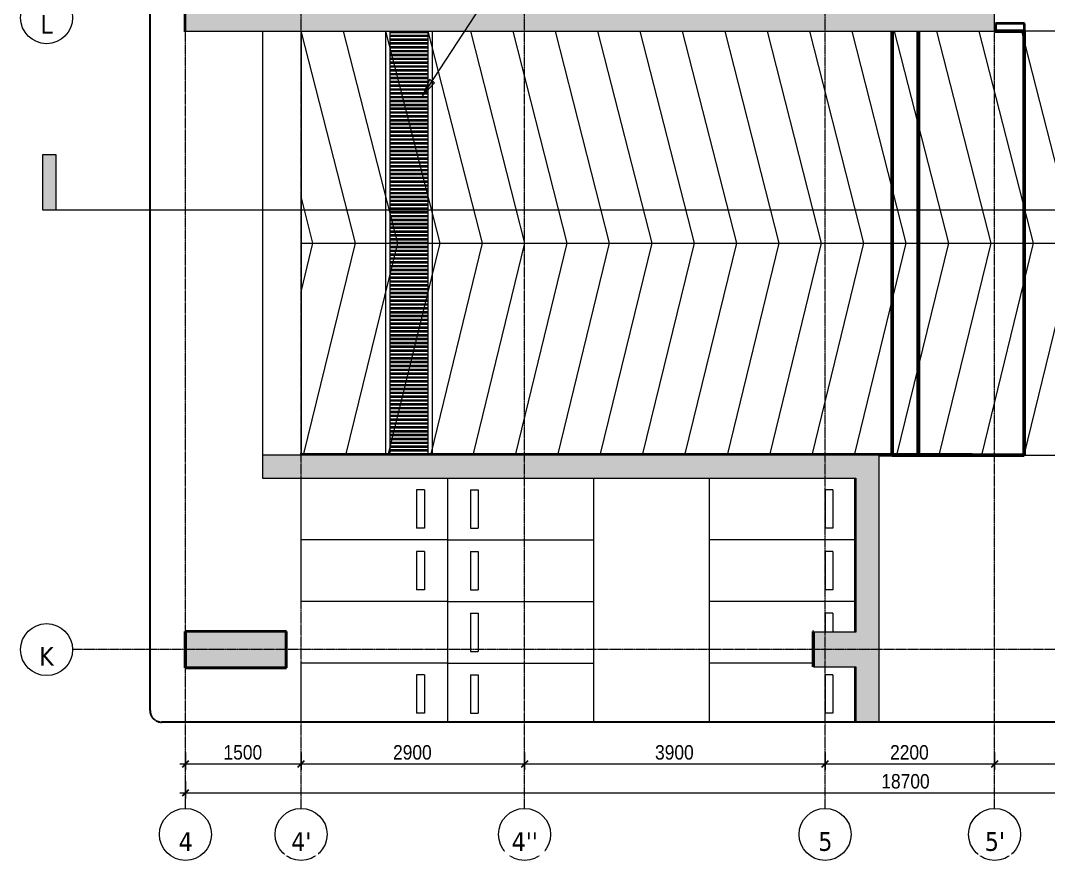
# Model space of a CAD drawing. Header units: millimetres. Extents: x 42313 to 135642, y -5392 to 75500.
# Drawn here: x 42313 to 55651, y 59002 to 69899 of the extents above; entities that cross this region are included whole.
import ezdxf

# ---------------------------------------------------------------- set-up
doc = ezdxf.new("R2010")
doc.units = ezdxf.units.MM
for name, pattern in [('Dash - Tight', [4.5, 3, -1.5]), ('Dash Dot 3_16_', [7.9375, 4.7625, -1.5875, 0, -1.5875]), ('Grid Line', [22.225, 12.7, -3.175, 3.175, -3.175]), ('Hidden', [7.14375, 4.7625, -2.38125])]:
    doc.linetypes.add(name, pattern=pattern)
for name, color, linetype, lineweight in [('0-1', 7, 'Continuous', 5), ('A-ANNO-DIMS', 211, 'Continuous', 9), ('A-ANNO-DIMS-75', 211, 'Continuous', 9), ('A-DETL-GENF-1', 9, 'Continuous', 18), ('A-DETL-GENF-2', 92, 'Dash - Tight', 18), ('A-DETL-GENF-3', 92, 'Hidden', 25), ('A-DETL-THIN', 151, 'Continuous', 18), ('A-FLOR', 192, 'Continuous', 18), ('A-FLOR-1', 10, 'Continuous', 50), ('A-FLOR-2', 192, 'Continuous', 50), ('A-WALL', 113, 'Continuous', 18), ('A-WALL-1', 113, 'Continuous', 35), ('A-WALL-PATT-1', 7, 'Continuous', 18), ('C-PRKG', 70, 'Continuous', 18), ('G-ANNO-SYMB', 111, 'Continuous', 9), ('G-ANNO-SYMB-1', 111, 'Dash Dot 3_16_', 18), ('G-ANNO-TEXT-1', 170, 'Continuous', 9), ('L-SITE-WALL-1', 250, 'Continuous', 35), ('M-EQPM', 50, 'Continuous', 18), ('S-COLS-1', 9, 'Continuous', 18), ('S-COLS-2', 250, 'Continuous', 35), ('S-GRID-1', 1, 'Grid Line', 9), ('S-GRID-IDEN', 1, 'Continuous', 9)]:
    doc.layers.add(name, color=color, linetype=linetype, lineweight=lineweight)
doc.styles.add('Tahoma_B', font='tahomabd.ttf', dxfattribs={"height": 243.75})
doc.styles.add('UTM Avo', font='', dxfattribs={"width": 0.9, "height": 187.5})
doc.styles.get('UTM Avo').set_extended_font_data('UTM Avo')
doc.dimstyles.new('1_Dim_chi_tiet_2_5', dxfattribs={"dimscale": 304.8, "dimtxt": 187.368928, "dimasz": 0.295276, "dimexe": 0.246063, "dimexo": 0.0625, "dimgap": 0.024606, "dimtad": 1, "dimdec": 0, "dimrnd": 5, "dimzin": 0, "dimdsep": 46, "dimtxsty": 'UTM Avo', "dimblk1": 'OBLIQUE', "dimblk2": 'OBLIQUE', "dimsah": 1, "dimcen": 0.09, "dimdle": 0.246063, "dimazin": 0, "dimtfac": 1, "dimtdec": 4, "dimtix": 1, "dimtmove": 0, "dimatfit": 3, "dimfxl": 0.492126, "dimfxlon": 1, "dimtvp": 1, "dimtolj": 1, "dimtzin": 0, "dimarcsym": 2})
pattern_1 = [(45, (0, 0), (-188.5854, 188.5854), []), (45, (0, 285.75), (-188.5854, 188.5854), [])]
pattern_2 = [(50, (0, 0), (546.5526, -47.8174), [57.15, -628.65]), (355, (0, 0), (-105.7283, 573.17), [45.72, -502.92]), (100.451, (45.55, -4), (440.8275, 525.35), [48.57, -534.27]), (46.184, (0, 152.4), (813.2367, -126.1284), [85.725, -942.975]), (96.636, (67.8, 141.9), (712.2074, 742.2826), [72.855, -801.405]), (351.184, (0, 152.4), (712.215, 742.276), [68.58, -754.38]), (21, (76.2, 114.3), (454.8433, -306.796), [57.15, -628.65]), (326, (76.2, 114.3), (185.4063, 552.5638), [45.72, -502.92]), (71.451, (114.1, 88.73), (640.2512, 245.764), [48.57, -534.27]), (37.5, (0, 0), (9.26637, 253.66504), [25.146, -471.678, 25.146, -485.394, -504.825]), (37.5, (0, 0), (9.26637, 253.66504), [-1007.364, 25.146, -479.679]), (7.5, (0, 0), (200.4594, 300.5414), [25.146, -265.938, 25.146, -460.248, -192.405]), (7.5, (0, 0), (200.4594, 300.5414), [-776.478, 25.146, -167.259]), (327.5, (-169.93, 0), (406.77284, -17.18643), [25.146, -165.354, 25.146, -569.214, -788.67]), (327.5, (-169.93, 0), (406.77284, -17.18643), [-784.86, 25.146, -763.524]), (317.5, (-246.13, 0), (444.3881, 76.2803), [25.146, -222.504, 25.146, -369.57, -560.07]), (317.5, (-246.13, 0), (444.3881, 76.2803), [-642.366, 25.146, -534.924])]

# ---------------------------------------------------------------- blocks, each defined once
blk = doc.blocks.new('NCV_TKTC_KET CAU_rvt-1-TKCS_RAMP DỐC 1 - MẶT BẰNG HẦM')
at = {"layer": 'A-WALL-PATT-1'}
blk.add_hatch(color=256, dxfattribs=at).paths.add_polyline_path([(54653, 70062), (54653, 70063), (54653, 70131)])
at = {"layer": 'S-COLS-1'}
h = blk.add_hatch(dxfattribs=at)
h.set_pattern_fill('FP_2', color=256, style=0, pattern_type=2)
h.set_pattern_definition(pattern_1)
h.paths.add_polyline_path([(54253, 73037), (54253, 73037), (54253, 73387)])
h = blk.add_hatch(dxfattribs=at)
h.set_pattern_fill('FP_3', color=256, style=0, pattern_type=2)
h.set_pattern_definition(pattern_2)
h.paths.add_polyline_path([(54253, 73037), (54253, 73037), (54253, 73387)])
h = blk.add_hatch(dxfattribs=at)
h.set_pattern_fill('FP_2', color=256, style=0, pattern_type=2)
h.set_pattern_definition(pattern_1)
h.paths.add_polyline_path([(46353, 73112), (46353, 73312), (45953, 73312), (45953, 73112)])
h = blk.add_hatch(dxfattribs=at)
h.set_pattern_fill('FP_3', color=256, style=0, pattern_type=2)
h.set_pattern_definition(pattern_2)
h.paths.add_polyline_path([(46353, 73112), (46353, 73312), (45953, 73312), (45953, 73112)])
h = blk.add_hatch(dxfattribs=at)
h.set_pattern_fill('FP_2', color=256, style=0, pattern_type=2)
h.set_pattern_definition(pattern_1)
h.paths.add_polyline_path([(52753, 70062), (52753, 70062), (52753, 70112)])
h = blk.add_hatch(dxfattribs=at)
h.set_pattern_fill('FP_3', color=256, style=0, pattern_type=2)
h.set_pattern_definition(pattern_2)
h.paths.add_polyline_path([(52753, 70062), (52753, 70062), (52753, 70112)])
h = blk.add_hatch(dxfattribs=at)
h.set_pattern_fill('FP_2', color=256, style=0, pattern_type=2)
h.set_pattern_definition(pattern_1)
h.paths.add_polyline_path([(44453, 61512), (44453, 61512), (44453, 61962)])
h = blk.add_hatch(dxfattribs=at)
h.set_pattern_fill('FP_3', color=256, style=0, pattern_type=2)
h.set_pattern_definition(pattern_2)
h.paths.add_polyline_path([(44453, 61512), (44453, 61512), (44453, 61962)])
h = blk.add_hatch(dxfattribs=at)
h.set_pattern_fill('FP_2', color=256, style=0, pattern_type=2)
h.set_pattern_definition(pattern_1)
h.paths.add_polyline_path([(52603, 61512), (52603, 61512), (52603, 61962)])
h = blk.add_hatch(dxfattribs=at)
h.set_pattern_fill('FP_3', color=256, style=0, pattern_type=2)
h.set_pattern_definition(pattern_2)
h.paths.add_polyline_path([(52603, 61512), (52603, 61512), (52603, 61962)])
at = {"layer": 'A-FLOR-1'}
for p, q in [((53962, 69762), (53962, 64262)), ((55338, 69762), (54953, 69762)), ((55338, 64262), (55338, 69762)), ((53962, 64262), (55338, 64262))]:
    blk.add_line(p, q, dxfattribs=at)
at = {"layer": 'L-SITE-WALL-1'}
for p, q in [((54653, 73896), (54653, 73387)), ((54653, 73037), (54653, 70062))]:
    blk.add_line(p, q, dxfattribs=at)
at = {"layer": 'S-COLS-2'}
for p, q in [((54253, 73387), (54253, 73037)), ((45953, 73312), (45953, 73112)), ((46353, 73312), (45953, 73312)), ((46353, 73112), (46353, 73312)), ((45953, 73112), (46353, 73112)), ((52753, 70112), (52753, 70062)), ((44453, 61962), (44453, 61512)), ((52603, 61962), (52603, 61512))]:
    blk.add_line(p, q, dxfattribs=at)
blk = doc.blocks.new('XE MAY2 - xe may 2-V6-TKCS_RAMP DỐC 1 - MẶT BẰNG HẦM')
at = {"layer": 'C-PRKG'}
for p, q in [((-560, 800), (-1900, 800)), ((-1900, 35), (-1900, 800)), ((-300, 650), (-400, 650)), ((-400, 650), (-400, 150)), ((-300, 650), (-300, 150)), ((-300, 150), (-400, 150))]:
    blk.add_line(p, q, dxfattribs=at)
blk = doc.blocks.new('XE MAY2 - xe may 2-V7-TKCS_RAMP DỐC 1 - MẶT BẰNG HẦM')
at = {"layer": 'C-PRKG'}
for p, q in [((-1900, 0), (-1900, 800)), ((-300, 650), (-400, 650)), ((-400, 650), (-400, 150)), ((-300, 650), (-300, 150)), ((-300, 150), (-400, 150)), ((-10, 0), (-1900, 0))]:
    blk.add_line(p, q, dxfattribs=at)
blk = doc.blocks.new('XE MAY2 - xe may 2-V8-TKCS_RAMP DỐC 1 - MẶT BẰNG HẦM')
at = {"layer": 'C-PRKG'}
for p, q in [((-10, 800), (-1900, 800)), ((-1900, 0), (-1900, 800)), ((-300, 650), (-400, 650)), ((-400, 650), (-400, 150)), ((-300, 650), (-300, 150)), ((-300, 150), (-400, 150)), ((-10, 0), (-1900, 0))]:
    blk.add_line(p, q, dxfattribs=at)
blk = doc.blocks.new('XE MAY2 - xe may 2-V10-TKCS_RAMP DỐC 1 - MẶT BẰNG HẦM')
at = {"layer": 'C-PRKG'}
for p, q in [((-1900, 0), (-1900, 800)), ((0, 800), (0, 0)), ((-300, 650), (-400, 650)), ((-400, 650), (-400, 150)), ((-300, 650), (-300, 150)), ((-300, 150), (-400, 150)), ((0, 0), (-1900, 0))]:
    blk.add_line(p, q, dxfattribs=at)
blk = doc.blocks.new('XE MAY2 - xe may 2-V3-TKCS_RAMP DỐC 1 - MẶT BẰNG HẦM')
at = {"layer": 'C-PRKG'}
for p, q in [((0, 800), (-1900, 800)), ((-1900, 0), (-1900, 800)), ((0, 800), (0, 0)), ((-300, 650), (-400, 650)), ((-400, 650), (-400, 150)), ((-300, 650), (-300, 150)), ((-300, 150), (-400, 150)), ((0, 0), (-1900, 0))]:
    blk.add_line(p, q, dxfattribs=at)
blk = doc.blocks.new('XE MAY2 - xe may 2-V11-TKCS_RAMP DỐC 1 - MẶT BẰNG HẦM')
at = {"layer": 'C-PRKG'}
for p, q in [((0, -800), (0, 0)), ((-1900, 0), (-1900, -800)), ((0, 0), (-1900, 0)), ((-300, -150), (-400, -150)), ((-400, -650), (-400, -150)), ((-300, -650), (-300, -150)), ((-300, -650), (-400, -650))]:
    blk.add_line(p, q, dxfattribs=at)
blk = doc.blocks.new('XE MAY2 - xe may 2-614215-TKCS_RAMP DỐC 1 - MẶT BẰNG HẦM')
at = {"layer": 'C-PRKG'}
for p, q in [((0, -800), (0, 0)), ((-1900, 0), (-1900, -800)), ((0, 0), (-1900, 0)), ((-300, -150), (-400, -150)), ((-400, -650), (-400, -150)), ((-300, -650), (-300, -150)), ((-300, -650), (-400, -650)), ((0, -800), (-1900, -800))]:
    blk.add_line(p, q, dxfattribs=at)
blk = doc.blocks.new('XE MAY2 - xe may 2-V12-TKCS_RAMP DỐC 1 - MẶT BẰNG HẦM')
at = {"layer": 'C-PRKG'}
for p, q in [((-10, 800), (-1900, 800)), ((-1900, 0), (-1900, 800)), ((-300, 650), (-400, 650)), ((-400, 650), (-400, 400)), ((-300, 650), (-300, 400)), ((-560, 0), (-1900, 0))]:
    blk.add_line(p, q, dxfattribs=at)
blk = doc.blocks.new('XE MAY2 - xe may 2-V13-TKCS_RAMP DỐC 1 - MẶT BẰNG HẦM')
at = {"layer": 'C-PRKG'}
for p, q in [((0, 800), (-1900, 800)), ((-1900, 35), (-1900, 800)), ((0, 800), (0, 35)), ((-300, 650), (-400, 650)), ((-400, 650), (-400, 150)), ((-300, 650), (-300, 150)), ((-300, 150), (-400, 150))]:
    blk.add_line(p, q, dxfattribs=at)
blk = doc.blocks.new('XE MAY2 - xe may 2-V14-TKCS_RAMP DỐC 1 - MẶT BẰNG HẦM')
at = {"layer": 'C-PRKG'}
for p, q in [((-1900, -35), (-1900, -800)), ((0, -800), (0, -35)), ((-300, -150), (-400, -150)), ((-400, -650), (-400, -150)), ((-300, -650), (-300, -150)), ((-300, -650), (-400, -650)), ((0, -800), (-1900, -800))]:
    blk.add_line(p, q, dxfattribs=at)
blk = doc.blocks.new('THOAT NUOC 600 - w600-3953561-TKCS_RAMP DỐC 1 - MẶT BẰNG HẦM')
at = {"layer": 'M-EQPM'}
for p, q in [((-2743, 300), (2750, 300)), ((-2730, 250), (-2743, 250)), ((2750, 250), (-2743, 250)), ((-2730, 250), (-2730, -250)), ((-2700, -250), (-2700, 250)), ((-2680, 250), (-2700, 250)), ((-2680, 250), (-2680, -250)), ((-2650, -250), (-2650, 250)), ((-2630, 250), (-2650, 250)), ((-2630, 250), (-2630, -250)), ((-2601, -250), (-2601, 250)), ((-2581, 250), (-2601, 250)), ((-2581, 250), (-2581, -250)), ((-2551, -250), (-2551, 250)), ((-2531, 250), (-2551, 250)), ((-2531, 250), (-2531, -250)), ((-2501, -250), (-2501, 250)), ((-2481, 250), (-2501, 250)), ((-2481, 250), (-2481, -250)), ((-2451, -250), (-2451, 250)), ((-2431, 250), (-2451, 250)), ((-2431, 250), (-2431, -250)), ((-2401, -250), (-2401, 250)), ((-2381, 250), (-2401, 250)), ((-2381, 250), (-2381, -250)), ((-2351, -250), (-2351, 250)), ((-2331, 250), (-2351, 250)), ((-2331, 250), (-2331, -250)), ((-2302, -250), (-2302, 250)), ((-2282, 250), (-2302, 250)), ((-2282, 250), (-2282, -250)), ((-2252, -250), (-2252, 250)), ((-2232, 250), (-2252, 250)), ((-2232, 250), (-2232, -250)), ((-2202, -250), (-2202, 250)), ((-2182, 250), (-2202, 250)), ((-2182, 250), (-2182, -250)), ((-2152, -250), (-2152, 250)), ((-2132, 250), (-2152, 250)), ((-2132, 250), (-2132, -250)), ((-2102, -250), (-2102, 250)), ((-2082, 250), (-2102, 250)), ((-2082, 250), (-2082, -250)), ((-2053, -250), (-2053, 250)), ((-2033, 250), (-2053, 250)), ((-2033, 250), (-2033, -250)), ((-2003, -250), (-2003, 250)), ((-1983, 250), (-2003, 250)), ((-1983, 250), (-1983, -250)), ((-1953, -250), (-1953, 250)), ((-1933, 250), (-1953, 250)), ((-1933, 250), (-1933, -250)), ((-1903, -250), (-1903, 250)), ((-1883, 250), (-1903, 250)), ((-1883, 250), (-1883, -250)), ((-1853, -250), (-1853, 250)), ((-1833, 250), (-1853, 250)), ((-1833, 250), (-1833, -250)), ((-1803, -250), (-1803, 250)), ((-1783, 250), (-1803, 250)), ((-1783, 250), (-1783, -250)), ((-1754, -250), (-1754, 250)), ((-1734, 250), (-1754, 250)), ((-1734, 250), (-1734, -250)), ((-1704, -250), (-1704, 250)), ((-1684, 250), (-1704, 250)), ((-1684, 250), (-1684, -250)), ((-1654, -250), (-1654, 250)), ((-1634, 250), (-1654, 250)), ((-1634, 250), (-1634, -250)), ((-1604, -250), (-1604, 250)), ((-1584, 250), (-1604, 250)), ((-1584, 250), (-1584, -250)), ((-1554, -250), (-1554, 250)), ((-1534, 250), (-1554, 250)), ((-1534, 250), (-1534, -250)), ((-1505, -250), (-1505, 250)), ((-1485, 250), (-1505, 250)), ((-1485, 250), (-1485, -250)), ((-1455, -250), (-1455, 250)), ((-1435, 250), (-1455, 250)), ((-1435, 250), (-1435, -250)), ((-1405, -250), (-1405, 250)), ((-1385, 250), (-1405, 250)), ((-1385, 250), (-1385, -250)), ((-1355, -250), (-1355, 250)), ((-1335, 250), (-1355, 250)), ((-1335, 250), (-1335, -250)), ((-1305, -250), (-1305, 250)), ((-1285, 250), (-1305, 250)), ((-1285, 250), (-1285, -250)), ((-1255, -250), (-1255, 250)), ((-1235, 250), (-1255, 250)), ((-1235, 250), (-1235, -250)), ((-1206, -250), (-1206, 250)), ((-1186, 250), (-1206, 250)), ((-1186, 250), (-1186, -250)), ((-1156, -250), (-1156, 250)), ((-1136, 250), (-1156, 250)), ((-1136, 250), (-1136, -250)), ((-1106, -250), (-1106, 250)), ((-1086, 250), (-1106, 250)), ((-1086, 250), (-1086, -250)), ((-1056, -250), (-1056, 250)), ((-1036, 250), (-1056, 250)), ((-1036, 250), (-1036, -250)), ((-1006, -250), (-1006, 250)), ((-986, 250), (-1006, 250)), ((-986, 250), (-986, -250)), ((-957, -250), (-957, 250)), ((-937, 250), (-957, 250)), ((-937, 250), (-937, -250)), ((-907, -250), (-907, 250)), ((-887, 250), (-907, 250)), ((-887, 250), (-887, -250)), ((-857, -250), (-857, 250)), ((-837, 250), (-857, 250)), ((-837, 250), (-837, -250)), ((-807, -250), (-807, 250)), ((-787, 250), (-807, 250)), ((-787, 250), (-787, -250)), ((-757, -250), (-757, 250)), ((-737, 250), (-757, 250)), ((-737, 250), (-737, -250)), ((-707, -250), (-707, 250)), ((-687, 250), (-707, 250)), ((-687, 250), (-687, -250)), ((-658, -250), (-658, 250)), ((-638, 250), (-658, 250)), ((-638, 250), (-638, -250)), ((-608, -250), (-608, 250)), ((-588, 250), (-608, 250)), ((-588, 250), (-588, -250)), ((-558, -250), (-558, 250)), ((-538, 250), (-558, 250)), ((-538, 250), (-538, -250)), ((-508, -250), (-508, 250)), ((-488, 250), (-508, 250)), ((-488, 250), (-488, -250)), ((-458, -250), (-458, 250)), ((-438, 250), (-458, 250)), ((-438, 250), (-438, -250)), ((-409, -250), (-409, 250)), ((-389, 250), (-409, 250)), ((-389, 250), (-389, -250)), ((-359, -250), (-359, 250)), ((-339, 250), (-359, 250)), ((-339, 250), (-339, -250)), ((-309, -250), (-309, 250)), ((-289, 250), (-309, 250)), ((-289, 250), (-289, -250)), ((-259, -250), (-259, 250)), ((-239, 250), (-259, 250)), ((-239, 250), (-239, -250)), ((-209, -250), (-209, 250)), ((-189, 250), (-209, 250)), ((-189, 250), (-189, -250)), ((-159, -250), (-159, 250)), ((-139, 250), (-159, 250)), ((-139, 250), (-139, -250)), ((-110, -250), (-110, 250)), ((-90, 250), (-110, 250)), ((-90, 250), (-90, -250)), ((-60, -250), (-60, 250)), ((-40, 250), (-60, 250)), ((-40, 250), (-40, -250)), ((-10, -250), (-10, 250)), ((10, 250), (-10, 250)), ((10, 250), (10, -250)), ((40, -250), (40, 250)), ((60, 250), (40, 250)), ((60, 250), (60, -250)), ((90, -250), (90, 250)), ((110, 250), (90, 250)), ((110, 250), (110, -250)), ((139, -250), (139, 250)), ((159, 250), (139, 250)), ((159, 250), (159, -250)), ((189, -250), (189, 250)), ((209, 250), (189, 250)), ((209, 250), (209, -250)), ((239, -250), (239, 250)), ((259, 250), (239, 250)), ((259, 250), (259, -250)), ((289, -250), (289, 250)), ((309, 250), (289, 250)), ((309, 250), (309, -250)), ((339, -250), (339, 250)), ((359, 250), (339, 250)), ((359, 250), (359, -250)), ((389, -250), (389, 250)), ((409, 250), (389, 250)), ((409, 250), (409, -250)), ((438, -250), (438, 250)), ((458, 250), (438, 250)), ((458, 250), (458, -250)), ((488, -250), (488, 250)), ((508, 250), (488, 250)), ((508, 250), (508, -250)), ((538, -250), (538, 250)), ((558, 250), (538, 250)), ((558, 250), (558, -250)), ((588, -250), (588, 250)), ((608, 250), (588, 250)), ((608, 250), (608, -250)), ((638, -250), (638, 250)), ((658, 250), (638, 250)), ((658, 250), (658, -250)), ((687, -250), (687, 250)), ((707, 250), (687, 250)), ((707, 250), (707, -250)), ((737, -250), (737, 250)), ((757, 250), (737, 250)), ((757, 250), (757, -250)), ((787, -250), (787, 250)), ((807, 250), (787, 250)), ((807, 250), (807, -250)), ((837, -250), (837, 250)), ((857, 250), (837, 250)), ((857, 250), (857, -250)), ((887, -250), (887, 250)), ((907, 250), (887, 250)), ((907, 250), (907, -250)), ((937, -250), (937, 250)), ((957, 250), (937, 250)), ((957, 250), (957, -250)), ((986, -250), (986, 250)), ((1006, 250), (986, 250)), ((1006, 250), (1006, -250)), ((1036, -250), (1036, 250)), ((1056, 250), (1036, 250)), ((1056, 250), (1056, -250)), ((1086, -250), (1086, 250)), ((1106, 250), (1086, 250)), ((1106, 250), (1106, -250)), ((1136, -250), (1136, 250)), ((1156, 250), (1136, 250)), ((1156, 250), (1156, -250)), ((1186, -250), (1186, 250)), ((1206, 250), (1186, 250)), ((1206, 250), (1206, -250)), ((1235, -250), (1235, 250)), ((1255, 250), (1235, 250)), ((1255, 250), (1255, -250)), ((1285, -250), (1285, 250)), ((1305, 250), (1285, 250)), ((1305, 250), (1305, -250)), ((1335, -250), (1335, 250)), ((1355, 250), (1335, 250)), ((1355, 250), (1355, -250)), ((1385, -250), (1385, 250)), ((1405, 250), (1385, 250)), ((1405, 250), (1405, -250)), ((1435, -250), (1435, 250)), ((1455, 250), (1435, 250)), ((1455, 250), (1455, -250)), ((1485, -250), (1485, 250)), ((1505, 250), (1485, 250)), ((1505, 250), (1505, -250)), ((1534, -250), (1534, 250)), ((1554, 250), (1534, 250)), ((1554, 250), (1554, -250)), ((1584, -250), (1584, 250)), ((1604, 250), (1584, 250)), ((1604, 250), (1604, -250)), ((1634, -250), (1634, 250)), ((1654, 250), (1634, 250)), ((1654, 250), (1654, -250)), ((1684, -250), (1684, 250)), ((1704, 250), (1684, 250)), ((1704, 250), (1704, -250)), ((1734, -250), (1734, 250)), ((1754, 250), (1734, 250)), ((1754, 250), (1754, -250)), ((1783, -250), (1783, 250)), ((1803, 250), (1783, 250)), ((1803, 250), (1803, -250)), ((1833, -250), (1833, 250)), ((1853, 250), (1833, 250)), ((1853, 250), (1853, -250)), ((1883, -250), (1883, 250)), ((1903, 250), (1883, 250)), ((1903, 250), (1903, -250)), ((1933, -250), (1933, 250)), ((1953, 250), (1933, 250)), ((1953, 250), (1953, -250)), ((1983, -250), (1983, 250)), ((2003, 250), (1983, 250)), ((2003, 250), (2003, -250)), ((2033, -250), (2033, 250)), ((2053, 250), (2033, 250)), ((2053, 250), (2053, -250)), ((2082, -250), (2082, 250)), ((2102, 250), (2082, 250)), ((2102, 250), (2102, -250)), ((2132, -250), (2132, 250)), ((2152, 250), (2132, 250)), ((2152, 250), (2152, -250)), ((2182, -250), (2182, 250)), ((2202, 250), (2182, 250)), ((2202, 250), (2202, -250)), ((2232, -250), (2232, 250)), ((2252, 250), (2232, 250)), ((2252, 250), (2252, -250)), ((2282, -250), (2282, 250)), ((2302, 250), (2282, 250)), ((2302, 250), (2302, -250)), ((2331, -250), (2331, 250)), ((2351, 250), (2331, 250)), ((2351, 250), (2351, -250)), ((2381, -250), (2381, 250)), ((2401, 250), (2381, 250)), ((2401, 250), (2401, -250)), ((2431, -250), (2431, 250)), ((2451, 250), (2431, 250)), ((2451, 250), (2451, -250)), ((2481, -250), (2481, 250)), ((2501, 250), (2481, 250)), ((2501, 250), (2501, -250)), ((2531, -250), (2531, 250)), ((2551, 250), (2531, 250)), ((2551, 250), (2551, -250)), ((2581, -250), (2581, 250)), ((2601, 250), (2581, 250)), ((2601, 250), (2601, -250)), ((2630, -250), (2630, 250)), ((2650, 250), (2630, 250)), ((2650, 250), (2650, -250)), ((2680, -250), (2680, 250)), ((2700, 250), (2680, 250)), ((2700, 250), (2700, -250)), ((2730, -250), (2730, 250)), ((2750, 250), (2730, 250)), ((-2743, -250), (-2730, -250)), ((-2743, -250), (2750, -250)), ((-2700, -250), (-2680, -250)), ((-2650, -250), (-2630, -250)), ((-2601, -250), (-2581, -250)), ((-2551, -250), (-2531, -250)), ((-2501, -250), (-2481, -250)), ((-2451, -250), (-2431, -250)), ((-2401, -250), (-2381, -250)), ((-2351, -250), (-2331, -250)), ((-2302, -250), (-2282, -250)), ((-2252, -250), (-2232, -250)), ((-2202, -250), (-2182, -250)), ((-2152, -250), (-2132, -250)), ((-2102, -250), (-2082, -250)), ((-2053, -250), (-2033, -250)), ((-2003, -250), (-1983, -250)), ((-1953, -250), (-1933, -250)), ((-1903, -250), (-1883, -250)), ((-1853, -250), (-1833, -250)), ((-1803, -250), (-1783, -250)), ((-1754, -250), (-1734, -250)), ((-1704, -250), (-1684, -250)), ((-1654, -250), (-1634, -250)), ((-1604, -250), (-1584, -250)), ((-1554, -250), (-1534, -250)), ((-1505, -250), (-1485, -250)), ((-1455, -250), (-1435, -250)), ((-1405, -250), (-1385, -250)), ((-1355, -250), (-1335, -250)), ((-1305, -250), (-1285, -250)), ((-1255, -250), (-1235, -250)), ((-1206, -250), (-1186, -250)), ((-1156, -250), (-1136, -250)), ((-1106, -250), (-1086, -250)), ((-1056, -250), (-1036, -250)), ((-1006, -250), (-986, -250)), ((-957, -250), (-937, -250)), ((-907, -250), (-887, -250)), ((-857, -250), (-837, -250)), ((-807, -250), (-787, -250)), ((-757, -250), (-737, -250)), ((-707, -250), (-687, -250)), ((-658, -250), (-638, -250)), ((-608, -250), (-588, -250)), ((-558, -250), (-538, -250)), ((-508, -250), (-488, -250)), ((-458, -250), (-438, -250)), ((-409, -250), (-389, -250)), ((-359, -250), (-339, -250)), ((-309, -250), (-289, -250)), ((-259, -250), (-239, -250)), ((-209, -250), (-189, -250)), ((-159, -250), (-139, -250)), ((-110, -250), (-90, -250)), ((-60, -250), (-40, -250)), ((-10, -250), (10, -250)), ((40, -250), (60, -250)), ((90, -250), (110, -250)), ((139, -250), (159, -250)), ((189, -250), (209, -250)), ((239, -250), (259, -250)), ((289, -250), (309, -250)), ((339, -250), (359, -250)), ((389, -250), (409, -250)), ((438, -250), (458, -250)), ((488, -250), (508, -250)), ((538, -250), (558, -250)), ((588, -250), (608, -250)), ((638, -250), (658, -250)), ((687, -250), (707, -250)), ((737, -250), (757, -250)), ((787, -250), (807, -250)), ((837, -250), (857, -250)), ((887, -250), (907, -250)), ((937, -250), (957, -250)), ((986, -250), (1006, -250)), ((1036, -250), (1056, -250)), ((1086, -250), (1106, -250)), ((1136, -250), (1156, -250)), ((1186, -250), (1206, -250)), ((1235, -250), (1255, -250)), ((1285, -250), (1305, -250)), ((1335, -250), (1355, -250)), ((1385, -250), (1405, -250)), ((1435, -250), (1455, -250)), ((1485, -250), (1505, -250)), ((1534, -250), (1554, -250)), ((1584, -250), (1604, -250)), ((1634, -250), (1654, -250)), ((1684, -250), (1704, -250)), ((1734, -250), (1754, -250)), ((1783, -250), (1803, -250)), ((1833, -250), (1853, -250)), ((1883, -250), (1903, -250)), ((1933, -250), (1953, -250)), ((1983, -250), (2003, -250)), ((2033, -250), (2053, -250)), ((2082, -250), (2102, -250)), ((2132, -250), (2152, -250)), ((2182, -250), (2202, -250)), ((2232, -250), (2252, -250)), ((2282, -250), (2302, -250)), ((2331, -250), (2351, -250)), ((2381, -250), (2401, -250)), ((2431, -250), (2451, -250)), ((2481, -250), (2501, -250)), ((2531, -250), (2551, -250)), ((2581, -250), (2601, -250)), ((2630, -250), (2650, -250)), ((2680, -250), (2700, -250)), ((2730, -250), (2750, -250))]:
    blk.add_line(p, q, dxfattribs=at)
blk = doc.blocks.new('BORDER VIEW - BORDER VIEW-2145199-TKCS_RAMP DỐC 1 - MẶT BẰNG HẦM')
at = {"layer": 'A-DETL-GENF-3'}
for p, q in [((0, 150), (0, 12949)), ((20198, 0), (150, 0))]:
    blk.add_line(p, q, dxfattribs=at)
blk.add_arc((150, 150), 150, 180, 270, dxfattribs=at)
blk = doc.blocks.new('Grid - M_Grid Head - Circle-353313-TKCS_RAMP DỐC 1 - MẶT BẰNG HẦM')
at = {"layer": 'S-GRID-IDEN'}
blk.add_circle((0, 0), 4.5, dxfattribs=at)
blk = doc.blocks.new('Section - 3_32_ x 3_8_-4701953-TKCS_RAMP DỐC 1 - MẶT BẰNG HẦM')
at = {"layer": 'G-ANNO-SYMB'}
blk.add_hatch(color=256, dxfattribs=at).paths.add_polyline_path([(0, 9.525), (0, 0), (-2.38125, 0), (-2.38125, 9.525)])
for p, q in [((0, 9.525), (-2.38125, 9.525)), ((-2.38125, 9.525), (-2.38125, 0)), ((0, 0), (0, 9.525)), ((-2.38125, 0), (0, 0))]:
    blk.add_line(p, q, dxfattribs=at)
blk = doc.blocks.new('DIMBLOCK2-TKCS_RAMP DỐC 1 - MẶT BẰNG HẦM')
at = {"layer": 'A-ANNO-DIMS-75'}
for p, q in [((44453, 60404), (44453, 60179)), ((44453, 60254), (44453, 60404)), ((45953, 60404), (45953, 60179)), ((45953, 60254), (45953, 60404)), ((44378, 60254), (45953, 60254))]:
    blk.add_line(p, q, dxfattribs=at)
at = {"layer": 'A-ANNO-DIMS-75', "lineweight": 25}
for p, q in [((44453, 60254), (44498, 60299)), ((45953, 60254), (45998, 60299)), ((44453, 60254), (44408, 60209)), ((45953, 60254), (45908, 60209))]:
    blk.add_line(p, q, dxfattribs=at)
at = {"layer": 'A-ANNO-DIMS-75', "color": 0, "insert": (44946, 60498), "char_height": 187.5, "width": 616.24, "attachment_point": 1, "line_spacing_factor": 1.110334, "style": 'UTM Avo'}
blk.add_mtext('1500', dxfattribs=at)
blk = doc.blocks.new('_Oblique')
at = {"color": 0, "linetype": 'ByBlock', "lineweight": -2}
blk.add_line((-0.5, -0.5), (0.5, 0.5), dxfattribs=at)
blk = doc.blocks.new('DIMBLOCK3-TKCS_RAMP DỐC 1 - MẶT BẰNG HẦM')
at = {"layer": 'A-ANNO-DIMS-75'}
for p, q in [((45953, 60404), (45953, 60179)), ((45953, 60254), (45953, 60404)), ((48853, 60404), (48853, 60179)), ((48853, 60254), (48853, 60404)), ((45953, 60254), (48853, 60254))]:
    blk.add_line(p, q, dxfattribs=at)
at = {"layer": 'A-ANNO-DIMS-75', "lineweight": 25}
for p, q in [((45953, 60254), (45998, 60299)), ((48853, 60254), (48898, 60299)), ((45953, 60254), (45908, 60209)), ((48853, 60254), (48808, 60209))]:
    blk.add_line(p, q, dxfattribs=at)
at = {"layer": 'A-ANNO-DIMS-75', "color": 0, "insert": (47146, 60498), "char_height": 187.5, "width": 616.24, "attachment_point": 1, "line_spacing_factor": 1.110334, "style": 'UTM Avo'}
blk.add_mtext('2900', dxfattribs=at)
blk = doc.blocks.new('DIMBLOCK4-TKCS_RAMP DỐC 1 - MẶT BẰNG HẦM')
at = {"layer": 'A-ANNO-DIMS-75'}
for p, q in [((48853, 60404), (48853, 60179)), ((48853, 60254), (48853, 60404)), ((52753, 60404), (52753, 60179)), ((52753, 60254), (52753, 60404)), ((48853, 60254), (52753, 60254))]:
    blk.add_line(p, q, dxfattribs=at)
at = {"layer": 'A-ANNO-DIMS-75', "lineweight": 25}
for p, q in [((48853, 60254), (48898, 60299)), ((52753, 60254), (52798, 60299)), ((48853, 60254), (48808, 60209)), ((52753, 60254), (52708, 60209))]:
    blk.add_line(p, q, dxfattribs=at)
at = {"layer": 'A-ANNO-DIMS-75', "color": 0, "insert": (50546, 60498), "char_height": 187.5, "width": 616.24, "attachment_point": 1, "line_spacing_factor": 1.110334, "style": 'UTM Avo'}
blk.add_mtext('3900', dxfattribs=at)
blk = doc.blocks.new('DIMBLOCK5-TKCS_RAMP DỐC 1 - MẶT BẰNG HẦM')
at = {"layer": 'A-ANNO-DIMS-75'}
for p, q in [((52753, 60404), (52753, 60179)), ((52753, 60254), (52753, 60404)), ((54953, 60404), (54953, 60179)), ((54953, 60254), (54953, 60404)), ((52753, 60254), (54953, 60254))]:
    blk.add_line(p, q, dxfattribs=at)
at = {"layer": 'A-ANNO-DIMS-75', "lineweight": 25}
for p, q in [((52753, 60254), (52798, 60299)), ((54953, 60254), (54998, 60299)), ((52753, 60254), (52708, 60209)), ((54953, 60254), (54908, 60209))]:
    blk.add_line(p, q, dxfattribs=at)
at = {"layer": 'A-ANNO-DIMS-75', "color": 0, "insert": (53596, 60498), "char_height": 187.5, "width": 616.24, "attachment_point": 1, "line_spacing_factor": 1.110334, "style": 'UTM Avo'}
blk.add_mtext('2200', dxfattribs=at)
blk = doc.blocks.new('DIMBLOCK6-TKCS_RAMP DỐC 1 - MẶT BẰNG HẦM')
at = {"layer": 'A-ANNO-DIMS-75'}
for p, q in [((54953, 60404), (54953, 60179)), ((54953, 60254), (54953, 60404)), ((60953, 60404), (60953, 60179)), ((60953, 60254), (60953, 60404)), ((54953, 60254), (60953, 60254))]:
    blk.add_line(p, q, dxfattribs=at)
at = {"layer": 'A-ANNO-DIMS-75', "lineweight": 25}
for p, q in [((54953, 60254), (54998, 60299)), ((60953, 60254), (60998, 60299)), ((54953, 60254), (54908, 60209)), ((60953, 60254), (60908, 60209))]:
    blk.add_line(p, q, dxfattribs=at)
at = {"layer": 'A-ANNO-DIMS-75', "color": 0, "insert": (57696, 60498), "char_height": 187.5, "width": 616.24, "attachment_point": 1, "line_spacing_factor": 1.110334, "style": 'UTM Avo'}
blk.add_mtext('6000', dxfattribs=at)
blk = doc.blocks.new('DIMBLOCK8-TKCS_RAMP DỐC 1 - MẶT BẰNG HẦM')
at = {"layer": 'A-ANNO-DIMS-75'}
for p, q in [((44453, 60029), (44453, 59804)), ((44453, 59879), (44453, 60029)), ((63153, 60029), (63153, 59804)), ((63153, 59879), (63153, 60029)), ((44378, 59879), (63228, 59879))]:
    blk.add_line(p, q, dxfattribs=at)
at = {"layer": 'A-ANNO-DIMS-75', "lineweight": 25}
for p, q in [((44453, 59879), (44498, 59924)), ((63153, 59879), (63198, 59924)), ((44453, 59879), (44408, 59834)), ((63153, 59879), (63108, 59834))]:
    blk.add_line(p, q, dxfattribs=at)
at = {"layer": 'A-ANNO-DIMS-75', "color": 0, "insert": (53482, 60123), "char_height": 187.5, "width": 770.29, "attachment_point": 1, "line_spacing_factor": 1.110334, "style": 'UTM Avo'}
blk.add_mtext('18700', dxfattribs=at)

msp = doc.modelspace()

# ---------------------------------------------------------------- hatches: boundary and pattern name
at = {"layer": 'A-DETL-GENF-1'}
h = msp.add_hatch(dxfattribs=at)
h.set_pattern_fill('FP_4', color=256, style=0, pattern_type=2)
h.set_pattern_definition([(50, (0, 0), (546.5526, -47.8174), [57.15, -628.65]), (355, (0, 0), (-105.7283, 573.17), [45.72, -502.92]), (100.451, (45.55, -4), (440.8275, 525.35), [48.57, -534.27]), (46.184, (0, 152.4), (813.2367, -126.1284), [85.725, -942.975]), (96.636, (67.8, 141.9), (712.2074, 742.2826), [72.855, -801.405]), (351.184, (0, 152.4), (712.215, 742.276), [68.58, -754.38]), (21, (76.2, 114.3), (454.8433, -306.796), [57.15, -628.65]), (326, (76.2, 114.3), (185.4063, 552.5638), [45.72, -502.92]), (71.451, (114.1, 88.73), (640.2512, 245.764), [48.57, -534.27]), (37.5, (0, 0), (9.26637, 253.66504), [5.029, -491.795, 5.029, -505.511, -504.825]), (37.5, (0, 0), (9.26637, 253.66504), [-1007.364, 5.029, -499.796]), (7.5, (0, 0), (200.4594, 300.5414), [5.029, -286.055, 5.029, -480.365, -192.405]), (7.5, (0, 0), (200.4594, 300.5414), [-776.478, 5.029, -187.376]), (327.5, (-169.93, 0), (406.77284, -17.18643), [5.029, -185.471, 5.029, -589.331, -788.67]), (327.5, (-169.93, 0), (406.77284, -17.18643), [-784.86, 5.029, -783.641]), (317.5, (-246.13, 0), (444.3881, 76.2803), [5.029, -242.621, 5.029, -389.687, -560.07]), (317.5, (-246.13, 0), (444.3881, 76.2803), [-642.366, 5.029, -555.041]), (45, (0, 0), (-188.5854, 188.5854), []), (45, (0, 285.75), (-188.5854, 188.5854), [])])
h.paths.add_polyline_path([(53452.6, 60796.9), (53452.6, 64261.9), (45452.6, 64261.9), (45452.6, 63961.9), (53152.6, 63961.9), (53152.6, 61961.9), (52602.6, 61961.9), (52602.6, 61511.9), (53152.6, 61511.9), (53152.6, 60796.9)])
h.paths.add_polyline_path([(44452.6, 61511.9), (45752.6, 61511.9), (45752.6, 61961.9), (44452.6, 61961.9)])
h.paths.add_polyline_path([(44452.6, 69761.9), (54952.6, 69761.9), (54952.6, 73895.8), (54652.6, 73895.8), (54652.6, 73386.9), (54252.6, 73386.9), (54252.6, 73036.9), (54652.6, 73036.9), (54652.6, 70061.9), (53602.6, 70061.9), (53602.6, 70111.9), (52752.6, 70111.9), (52752.6, 70061.9), (45752.6, 70061.9), (45752.6, 70111.9), (44452.6, 70111.9)])
at = {"layer": 'G-ANNO-TEXT-1'}
msp.add_hatch(color=256, dxfattribs=at).paths.add_polyline_path([(47526.8, 68924.1), (47683.5, 69090.4), (47617.2, 69134)])

# ---------------------------------------------------------------- linework, layer by layer
at = {"layer": 'A-DETL-THIN'}
for p, q in [((54952.6, 69761.9), (54952.6, 73895.8)), ((44452.6, 70111.9), (44452.6, 69761.9)), ((44452.6, 69761.9), (54952.6, 69761.9)), ((45952.6, 69761.9), (45952.6, 64261.9)), ((46499.6, 69761.9), (47202.6, 67011.9)), ((47049.6, 69761.9), (47752.6, 67011.9)), ((47599.6, 69761.9), (48302.6, 67011.9)), ((48149.6, 69761.9), (48852.6, 67011.9)), ((48699.6, 69761.9), (49402.6, 67011.9)), ((49249.6, 69761.9), (49952.6, 67011.9)), ((49799.6, 69761.9), (50502.6, 67011.9)), ((50349.6, 69761.9), (51052.6, 67011.9)), ((50899.6, 69761.9), (51602.6, 67011.9)), ((51449.6, 69761.9), (52152.6, 67011.9)), ((51999.6, 69761.9), (52702.6, 67011.9)), ((52549.6, 69761.9), (53252.6, 67011.9)), ((53099.6, 69761.9), (53802.6, 67011.9)), ((53649.6, 69761.9), (54352.6, 67011.9)), ((54199.6, 69761.9), (54902.6, 67011.9)), ((54749.6, 69761.9), (55452.6, 67011.9)), ((63152.6, 69761.9), (54952.6, 69761.9)), ((55299.6, 69761.9), (56002.6, 67011.9)), ((45952.6, 69750.5), (46652.6, 67011.9)), ((45952.6, 67598.8), (46102.6, 67011.9)), ((45952.6, 67011.9), (63152.6, 67011.9)), ((46102.6, 67011.9), (45952.6, 66398.2)), ((46652.6, 67011.9), (45980.5, 64261.9)), ((47202.6, 67011.9), (46530.5, 64261.9)), ((47752.6, 67011.9), (47080.5, 64261.9)), ((48302.6, 67011.9), (47630.5, 64261.9)), ((48852.6, 67011.9), (48180.5, 64261.9)), ((49402.6, 67011.9), (48730.5, 64261.9)), ((49952.6, 67011.9), (49280.5, 64261.9)), ((50502.6, 67011.9), (49830.5, 64261.9)), ((51052.6, 67011.9), (50380.5, 64261.9)), ((51602.6, 67011.9), (50930.5, 64261.9)), ((52152.6, 67011.9), (51480.5, 64261.9)), ((52702.6, 67011.9), (52030.5, 64261.9)), ((53252.6, 67011.9), (52580.5, 64261.9)), ((53802.6, 67011.9), (53130.5, 64261.9)), ((54352.6, 67011.9), (53680.5, 64261.9)), ((54902.6, 67011.9), (54230.5, 64261.9)), ((55452.6, 67011.9), (54780.5, 64261.9)), ((56002.6, 67011.9), (55330.5, 64261.9)), ((45452.6, 64261.9), (45452.6, 63961.9)), ((53452.6, 64261.9), (45452.6, 64261.9)), ((53452.6, 64261.9), (60152.6, 64261.9)), ((53452.6, 60796.9), (53452.6, 64261.9)), ((45452.6, 63961.9), (53152.6, 63961.9)), ((53152.6, 63961.9), (53152.6, 61961.9)), ((44452.6, 61961.9), (44452.6, 61511.9)), ((45752.6, 61961.9), (44452.6, 61961.9)), ((45752.6, 61511.9), (45752.6, 61961.9)), ((53152.6, 61961.9), (52602.6, 61961.9)), ((52602.6, 61961.9), (52602.6, 61511.9)), ((44452.6, 61511.9), (45752.6, 61511.9)), ((52602.6, 61511.9), (53152.6, 61511.9)), ((53152.6, 61511.9), (53152.6, 60796.9))]:
    msp.add_line(p, q, dxfattribs=at)
at = {"layer": 'A-FLOR'}
for p, q in [((45452.6, 69761.9), (45452.6, 64261.9)), ((47653.1, 69761.9), (47653.1, 64268.6))]:
    msp.add_line(p, q, dxfattribs=at)
at = {"layer": 'A-FLOR-2'}
for p, q in [((53621.8, 69761.9), (53621.8, 64261.9)), ((53965.8, 64261.9), (53965.8, 69761.9)), ((53621.8, 64261.9), (53965.8, 64261.9))]:
    msp.add_line(p, q, dxfattribs=at)
at = {"layer": 'A-WALL'}
msp.add_line((45952.6, 64268.6), (45952.6, 64261.9), dxfattribs=at)
at = {"layer": 'A-WALL-1'}
for p, q in [((44442.6, 70121.9), (44442.6, 69751.9)), ((44452.6, 69751.9), (44452.6, 69761.9)), ((55338.3, 69861.8), (54962.6, 69861.8)), ((54962.6, 69861.8), (54962.6, 69761.8)), ((54962.6, 69761.8), (55338.3, 69761.8)), ((55338.3, 69761.8), (55338.3, 69861.8)), ((44442.6, 69751.9), (44452.6, 69751.9)), ((45942.6, 64268.6), (45942.6, 64261.9)), ((54662.6, 64268.6), (45942.6, 64268.6)), ((53452.6, 64258.6), (54662.6, 64258.6)), ((54662.6, 64258.6), (54662.6, 64268.6)), ((53142.6, 63951.9), (53142.6, 61971.9)), ((45762.6, 61971.9), (44442.6, 61971.9)), ((44442.6, 61971.9), (44442.6, 61501.9)), ((45762.6, 61501.9), (45762.6, 61971.9)), ((52602.6, 61971.9), (52592.6, 61971.9)), ((52592.6, 61971.9), (52592.6, 61511.9)), ((44442.6, 61501.9), (45762.6, 61501.9)), ((53142.6, 61501.9), (53142.6, 60796.9))]:
    msp.add_line(p, q, dxfattribs=at)
at = {"layer": 'G-ANNO-SYMB-1'}
msp.add_line((42776.6, 67441.9), (65949.4, 67441.9), dxfattribs=at)
at = {"layer": 'G-ANNO-TEXT-1'}
for p, q in [((47526.8, 68924.1), (48865.1, 70961.7)), ((47617.2, 69134), (47526.8, 68924.1)), ((47683.5, 69090.4), (47617.2, 69134)), ((47526.8, 68924.1), (47683.5, 69090.4))]:
    msp.add_line(p, q, dxfattribs=at)
at = {"layer": 'S-GRID-1'}
for p, q in [((44452.6, 61552), (44452.6, 72949.7)), ((45952.6, 61552), (45952.6, 72949.7)), ((48852.6, 61552), (48852.6, 72949.7)), ((52752.6, 61552), (52752.6, 72949.7)), ((54952.6, 61552), (54952.6, 72949.7)), ((44862.6, 61736.9), (42987.6, 61736.9)), ((63712, 61736.9), (44862.6, 61736.9)), ((44452.6, 59677), (44452.6, 61552)), ((45952.6, 59677), (45952.6, 61552)), ((48852.6, 59677), (48852.6, 61552)), ((52752.6, 59677), (52752.6, 61552)), ((54952.6, 59677), (54952.6, 61552))]:
    msp.add_line(p, q, dxfattribs=at)

# ---------------------------------------------------------------- block references
at = {"layer": '0-1'}
msp.add_blockref('NCV_TKTC_KET CAU_rvt-1-TKCS_RAMP DỐC 1 - MẶT BẰNG HẦM', (0, 0), dxfattribs=at)
at = {"layer": 'A-DETL-GENF-2'}
msp.add_blockref('BORDER VIEW - BORDER VIEW-2145199-TKCS_RAMP DỐC 1 - MẶT BẰNG HẦM', (43992.6, 60796.9), dxfattribs=at)
at = {"layer": 'C-PRKG'}
for name, p in [('XE MAY2 - xe may 2-V10-TKCS_RAMP DỐC 1 - MẶT BẰNG HẦM', (47852.6, 63162)), ('XE MAY2 - xe may 2-V7-TKCS_RAMP DỐC 1 - MẶT BẰNG HẦM', (53152.6, 63162)), ('XE MAY2 - xe may 2-V3-TKCS_RAMP DỐC 1 - MẶT BẰNG HẦM', (47852.6, 62362)), ('XE MAY2 - xe may 2-V8-TKCS_RAMP DỐC 1 - MẶT BẰNG HẦM', (53152.6, 62362)), ('XE MAY2 - xe may 2-V12-TKCS_RAMP DỐC 1 - MẶT BẰNG HẦM', (53152.6, 61562)), ('XE MAY2 - xe may 2-V13-TKCS_RAMP DỐC 1 - MẶT BẰNG HẦM', (47852.6, 60762)), ('XE MAY2 - xe may 2-V6-TKCS_RAMP DỐC 1 - MẶT BẰNG HẦM', (53152.6, 60762))]:
    msp.add_blockref(name, p, dxfattribs=at)
at = {"layer": 'C-PRKG', "rotation": 180}
for name, p in [('XE MAY2 - xe may 2-V11-TKCS_RAMP DỐC 1 - MẶT BẰNG HẦM', (47852.6, 63162)), ('XE MAY2 - xe may 2-614215-TKCS_RAMP DỐC 1 - MẶT BẰNG HẦM', (47852.6, 62362)), ('XE MAY2 - xe may 2-614215-TKCS_RAMP DỐC 1 - MẶT BẰNG HẦM', (47852.6, 61562)), ('XE MAY2 - xe may 2-V14-TKCS_RAMP DỐC 1 - MẶT BẰNG HẦM', (47852.6, 60762))]:
    msp.add_blockref(name, p, dxfattribs=at)
at = {"layer": 'G-ANNO-SYMB', "xscale": 74.99999999999996, "yscale": 74.99999999999996, "zscale": 74.99999999999996}
msp.add_blockref('Section - 3_32_ x 3_8_-4701953-TKCS_RAMP DỐC 1 - MẶT BẰNG HẦM', (42776.6, 67441.9), dxfattribs=at)
at = {"layer": 'M-EQPM', "rotation": 90.00000000000007}
msp.add_blockref('THOAT NUOC 600 - w600-3953561-TKCS_RAMP DỐC 1 - MẶT BẰNG HẦM', (47353.1, 67011.9), dxfattribs=at)
at = {"layer": 'S-GRID-IDEN', "xscale": 74.99999999999996, "yscale": 74.99999999999996, "zscale": 74.99999999999996, "rotation": 89.99999999999982}
for p in [(42650.1, 69936.9), (42650.1, 61736.9)]:
    msp.add_blockref('Grid - M_Grid Head - Circle-353313-TKCS_RAMP DỐC 1 - MẶT BẰNG HẦM', p, dxfattribs=at)
at = {"layer": 'S-GRID-IDEN', "xscale": 74.99999999999996, "yscale": 74.99999999999996, "zscale": 74.99999999999996}
for p in [(44452.6, 59339.5), (45952.6, 59339.5), (48852.6, 59339.5), (52752.6, 59339.5), (54952.6, 59339.5)]:
    msp.add_blockref('Grid - M_Grid Head - Circle-353313-TKCS_RAMP DỐC 1 - MẶT BẰNG HẦM', p, dxfattribs=at)

# ---------------------------------------------------------------- dimensions: what is measured, and where the dimension line sits
at = {"layer": 'A-ANNO-DIMS'}
for base, p1, p2, override, picture, middle in [((45952.6, 60254.4), (44452.6, 60404.4), (45952.6, 60404.4), {"dimpost": '<>', "dimfxl": 1500}, 'DIMBLOCK2-TKCS_RAMP DỐC 1 - MẶT BẰNG HẦM', (45202.6, 60358.9)), ((48852.6, 60254.4), (45952.6, 60404.4), (48852.6, 60404.4), {"dimpost": '<>', "dimfxl": 2900.000001}, 'DIMBLOCK3-TKCS_RAMP DỐC 1 - MẶT BẰNG HẦM', (47402.6, 60358.9)), ((52752.6, 60254.4), (48852.6, 60404.4), (52752.6, 60404.4), {"dimpost": '<>', "dimfxl": 3899.999999}, 'DIMBLOCK4-TKCS_RAMP DỐC 1 - MẶT BẰNG HẦM', (50802.6, 60358.9)), ((54952.6, 60254.4), (52752.6, 60404.4), (54952.6, 60404.4), {"dimpost": '<>', "dimfxl": 2200}, 'DIMBLOCK5-TKCS_RAMP DỐC 1 - MẶT BẰNG HẦM', (53852.6, 60358.9)), ((60952.6, 60254.4), (54952.6, 60404.4), (60952.6, 60404.4), {"dimpost": '<>', "dimfxl": 6000}, 'DIMBLOCK6-TKCS_RAMP DỐC 1 - MẶT BẰNG HẦM', (57952.6, 60358.9)), ((63152.6, 59879.4), (44452.6, 60029.4), (63152.6, 60029.4), {"dimpost": '<>', "dimfxl": 18700}, 'DIMBLOCK8-TKCS_RAMP DỐC 1 - MẶT BẰNG HẦM', (53802.6, 59983.9))]:
    dim = msp.add_linear_dim(base=base, p1=p1, p2=p2, dimstyle='1_Dim_chi_tiet_2_5', override=override, dxfattribs=at)
    dim.commit()
    dim.dimension.update_dxf_attribs({"geometry": picture, "text_midpoint": middle})

# ---------------------------------------------------------------- next in the draw order: texts
at = {"layer": 'S-GRID-IDEN', "char_height": 243.75, "attachment_point": 5, "line_spacing_factor": 0.996129, "style": 'Tahoma_B', "bg_fill": 3, "box_fill_scale": 1.25, "bg_fill_color": 256, "bg_fill_true_color": 13158600, "bg_fill_transparency": 0}
for s, insert, width in [('\\pt952.49944,1904.99888,2857.50075,3810.00019,4762.49962,5714.99906,6667.50094,7620.00037,8572.49981,9524.99925,10477.50113,11430.00056,12382.5,13334.99944,14287.49888,15240.00075,16192.50019,17144.99963,18097.49906,19050.00094,20002.50038,20954.99981,21907.49925,22860.00113,23812.50056,24765,25717.49944,26669.99887,27622.50075,28575.00019,29527.49963,30479.99906;L', (42649.4, 69851), 193.5), ('\\pt952.49944,1904.99888,2857.50075,3810.00019,4762.49962,5714.99906,6667.50094,7620.00037,8572.49981,9524.99925,10477.50113,11430.00056,12382.5,13334.99944,14287.49888,15240.00075,16192.50019,17144.99963,18097.49906,19050.00094,20002.50038,20954.99981,21907.49925,22860.00113,23812.50056,24765,25717.49944,26669.99887,27622.50075,28575.00019,29527.49963,30479.99906;K', (42649.4, 61651), 238.5), ('\\pt952.49944,1904.99888,2857.50075,3810.00019,4762.49962,5714.99906,6667.50094,7620.00037,8572.49981,9524.99925,10477.50113,11430.00056,12382.5,13334.99944,14287.49888,15240.00075,16192.50019,17144.99963,18097.49906,19050.00094,20002.50038,20954.99981,21907.49925,22860.00113,23812.50056,24765,25717.49944,26669.99887,27622.50075,28575.00019,29527.49963,30479.99906;4', (44456.1, 59245.8), 218.25), ("\\pt952.49944,1904.99888,2857.50075,3810.00019,4762.49962,5714.99906,6667.50094,7620.00037,8572.49981,9524.99925,10477.50113,11430.00056,12382.5,13334.99944,14287.49888,15240.00075,16192.50019,17144.99963,18097.49906,19050.00094,20002.50038,20954.99981,21907.49925,22860.00113,23812.50056,24765,25717.49944,26669.99887,27622.50075,28575.00019,29527.49963,30479.99906;4'", (45956.1, 59245.8), 307.5), ("\\pt952.49944,1904.99888,2857.50075,3810.00019,4762.49962,5714.99906,6667.50094,7620.00037,8572.49981,9524.99925,10477.50113,11430.00056,12382.5,13334.99944,14287.49888,15240.00075,16192.50019,17144.99963,18097.49906,19050.00094,20002.50038,20954.99981,21907.49925,22860.00113,23812.50056,24765,25717.49944,26669.99887,27622.50075,28575.00019,29527.49963,30479.99906;4''", (48856.1, 59245.8), 396.75), ('\\pt952.49944,1904.99888,2857.50075,3810.00019,4762.49962,5714.99906,6667.50094,7620.00037,8572.49981,9524.99925,10477.50113,11430.00056,12382.5,13334.99944,14287.49888,15240.00075,16192.50019,17144.99963,18097.49906,19050.00094,20002.50038,20954.99981,21907.49925,22860.00113,23812.50056,24765,25717.49944,26669.99887,27622.50075,28575.00019,29527.49963,30479.99906;5', (52756.1, 59245.8), 218.25), ("\\pt952.49944,1904.99888,2857.50075,3810.00019,4762.49962,5714.99906,6667.50094,7620.00037,8572.49981,9524.99925,10477.50113,11430.00056,12382.5,13334.99944,14287.49888,15240.00075,16192.50019,17144.99963,18097.49906,19050.00094,20002.50038,20954.99981,21907.49925,22860.00113,23812.50056,24765,25717.49944,26669.99887,27622.50075,28575.00019,29527.49963,30479.99906;5'", (54956.1, 59245.8), 307.5)]:
    msp.add_mtext(s, dxfattribs=dict(at, insert=insert, width=width))

doc.saveas('drawing.dxf')
